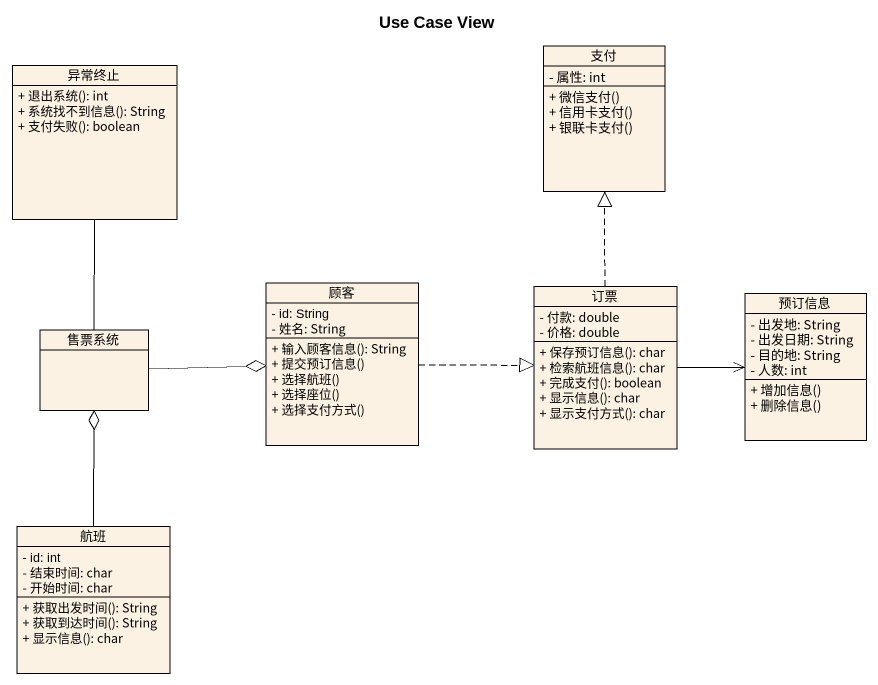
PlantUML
@startuml
title Use Case View
hide circle
hide empty members
skinparam classAttributeIconSize 0
class 异常终止 {
  + 退出系统(): int
  + 系统找不到信息(): String
  + 支付失败(): boolean
}
class 支付 {
  - 属性: int
  + 微信支付()
  + 信用卡支付()
  + 银联卡支付()
}
class 顾客 {
  - id: String
  - 姓名: String
  + 输入顾客信息(): String
  + 提交预订信息()
  + 选择航班()
  + 选择座位()
  + 选择支付方式()
}
class 订票 {
  - 付款: double
  - 价格: double
  + 保存预订信息(): char
  + 检索航班信息(): char
  + 完成支付(): boolean
  + 显示信息(): char
  + 显示支付方式(): char
}
class 预订信息 {
  - 出发地: String
  - 出发日期: String
  - 目的地: String
  - 人数: int
  + 增加信息()
  + 删除信息()
}
class 售票系统
class 航班 {
  - id: int
  - 结束时间: char
  - 开始时间: char
  + 获取出发时间(): String
  + 获取到达时间(): String
  + 显示信息(): char
}
顾客 .right.|> 订票
订票 .up.|> 支付
订票 -right-> 预订信息
售票系统 -up- 异常终止
售票系统 -right-o 顾客
航班 -up-o 售票系统
@enduml
